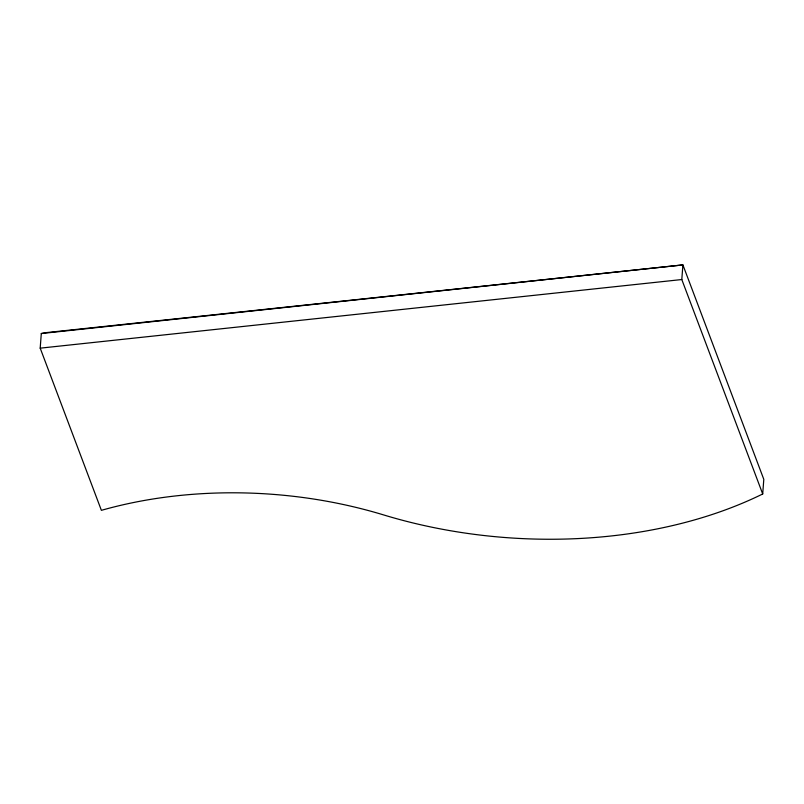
<?xml version="1.0" encoding="UTF-8"?>
<svg xmlns="http://www.w3.org/2000/svg" width="804" height="804" viewBox="0 0 804 804"><rect width="100%" height="100%" fill="white"/><g stroke="black" fill="none" stroke-linecap="round" stroke-linejoin="round"><path stroke-width="1.21" d="M40.2 348.162L41.295 333.539L45.336 332.715L682.897 264.908L763.8 479.355L762.705 493.978A369.267 231.884 4.3 0 1 383.548 514.902A335.077 210.417 4.3 0 0 101.384 510.339L40.2 348.162L681.802 279.541L762.705 493.978M681.802 279.541L682.897 264.908L41.295 333.539"/></g></svg>
